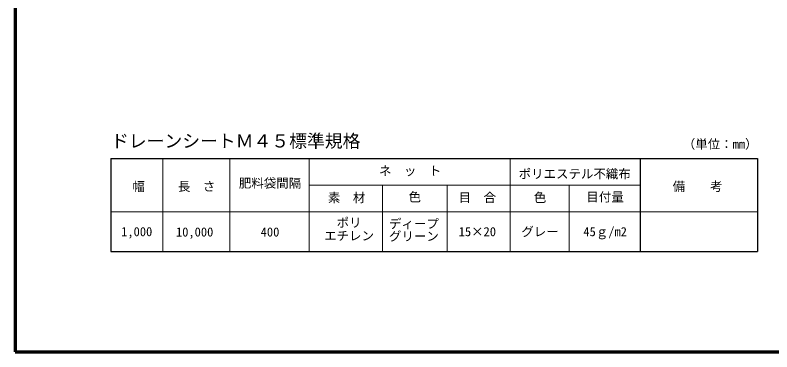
# Model space of a CAD drawing. Units: millimetres, scale not verified. Extents: x 200 to 8200, y 200 to 5838.
# Drawn here: x 200 to 4447, y 200 to 2092 of the extents above; entities that cross this region are included whole.
import ezdxf
from ezdxf.enums import TextEntityAlignment as Align

# ---------------------------------------------------------------- set-up
doc = ezdxf.new("R2010")
doc.units = ezdxf.units.MM
doc.header["$LTSCALE"] = 20
doc.layers.add('C-MTR', color=5, linetype='Continuous')
doc.layers.add('C-MTR-TXT', color=5, linetype='Continuous')
for name, color, linetype, lineweight in [('C-MTR-FRAM', 5, 'Continuous', 25), ('C-MTR-LINE', 5, 'Continuous', 13), ('C-TTL', 2, 'Continuous', 70)]:
    doc.layers.add(name, color=color, linetype=linetype, lineweight=lineweight)
doc.styles.add('ＭＳ ゴシック', font='')
doc.styles.get('ＭＳ ゴシック').set_extended_font_data('MS Gothic')

msp = doc.modelspace()

# ---------------------------------------------------------------- linework, layer by layer
at = {"layer": 'C-MTR-FRAM'}
for p, q in [((738.05, 1286.54), (738.05, 763.54)), ((738.05, 1286.54), (4367.26, 1286.54)), ((3708.93, 1286.54), (3708.93, 763.54)), ((4367.26, 1286.54), (4367.26, 763.54)), ((738.05, 763.54), (4367.26, 763.54))]:
    msp.add_line(p, q, dxfattribs=at)
at = {"layer": 'C-MTR-LINE'}
for p, q in [((1029.75, 1286.54), (1029.75, 763.54)), ((1405.67, 1286.54), (1405.67, 763.54)), ((1850.96, 1286.54), (1850.96, 763.54)), ((2978.62, 1286.54), (2978.62, 763.54)), ((1850.96, 1136.54), (3708.93, 1136.54)), ((2262.43, 1136.54), (2262.43, 763.54)), ((2624.39, 1136.54), (2624.39, 763.54)), ((3309.7, 1136.54), (3309.7, 763.54)), ((738.05, 986.54), (4367.26, 986.54))]:
    msp.add_line(p, q, dxfattribs=at)
at = {"layer": 'C-TTL'}
msp.add_lwpolyline([(200, 200), (8200, 200), (8200, 5740), (200, 5740)], close=True, dxfattribs=at)

# ---------------------------------------------------------------- texts
at = {"layer": 'C-MTR', "style": 'ＭＳ ゴシック'}
msp.add_text('ドレーンシートＭ４５標準規格', height=73.31, dxfattribs=at).set_placement((738.05, 1326.54), align=Align.BOTTOM_LEFT)
at = {"layer": 'C-MTR-TXT', "style": 'ＭＳ ゴシック'}
msp.add_text('（単位：mm）', height=51.32, dxfattribs=at).set_placement((3947.26, 1326.54), align=Align.BOTTOM_LEFT)
for s, p in [('ネ\u3000ッ\u3000ト', (2417.28, 1176.54)), ('肥料袋間隔', (1630.65, 1107.54)), ('素\u3000材', (2060.17, 1025.54)), ('色', (2442.99, 1029.68)), ('目\u3000合', (2794.24, 1026.54)), ('色', (3146.27, 1026.54)), ('目付量', (3511.08, 1029.68)), ('ポリ', (2074.37, 885.54)), ('エチレン', (2074.37, 811.54))]:
    msp.add_text(s, height=51.32, dxfattribs=at).set_placement(p, align=Align.BOTTOM_CENTER)
for s, p in [('ポリエステル不織布', (3340.9, 1200.61)), ('幅', (893.22, 1129.95)), ('長\u3000さ', (1218.34, 1129.95)), ('備\u3000\u3000考', (4030.17, 1129.95)), ('1,000', (882.42, 875.73)), ('10,000', (1207.54, 873.93)), ('400', (1630.65, 873.93)), ('15×20', (2794.24, 875.73)), ('グレー', (3146.27, 875.73)), ('45ｇ/m2', (3511.56, 875.73))]:
    msp.add_text(s, height=51.32, dxfattribs=at).set_placement(p, align=Align.MIDDLE_CENTER)
for s, p in [('ディープ', (2298.15, 945.73)), ('グリーン', (2298.15, 875.73))]:
    msp.add_text(s, height=51.32, dxfattribs=at).set_placement(p, align=Align.TOP_LEFT)

doc.saveas('drawing.dxf')
